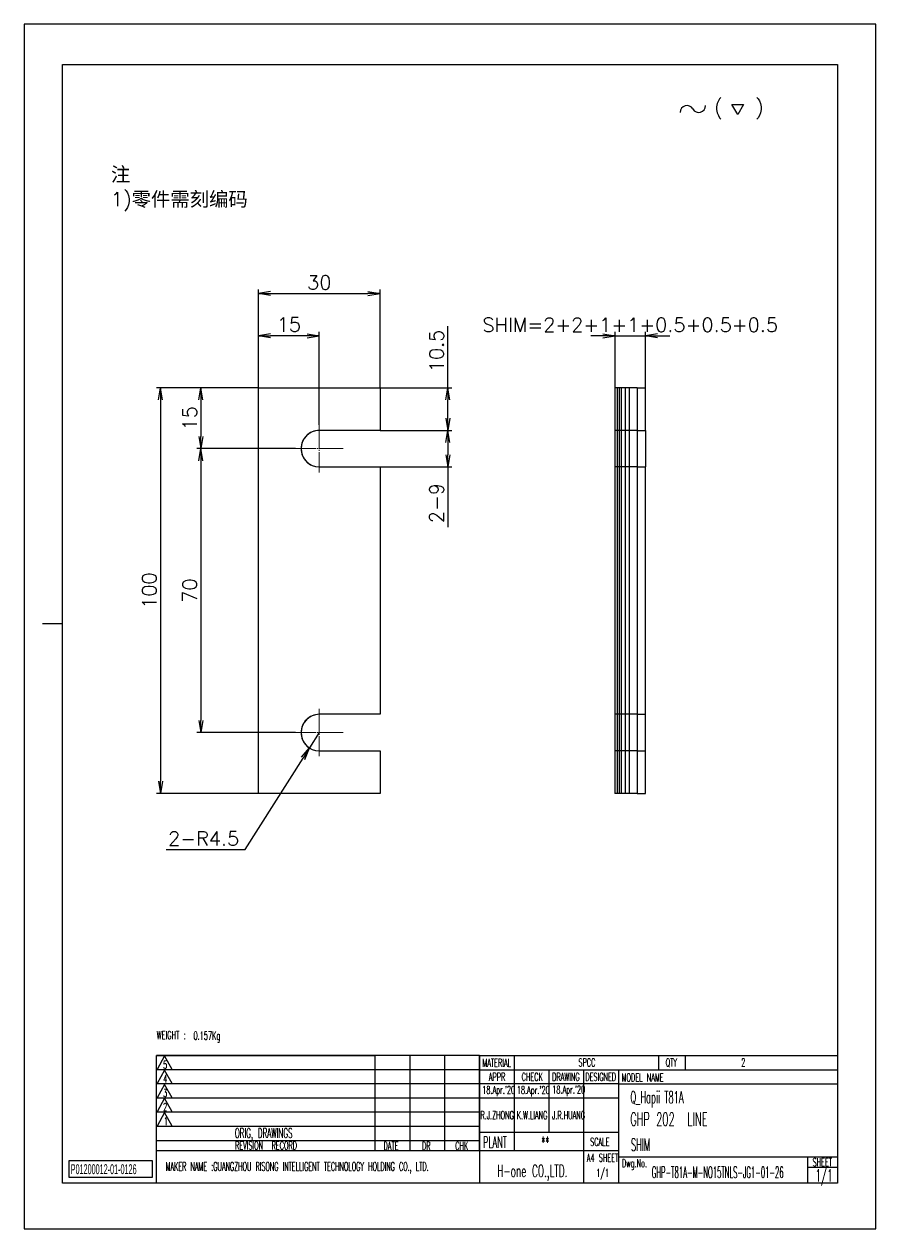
# Model space of a CAD drawing. Header units: millimetres. Extents: x -10155 to 20189, y -25550 to -22580.
# Drawn here: x 16870.3 to 17080.3, y -25547.7 to -25250.7 of the extents above; entities that cross this region are included whole.
import ezdxf
from ezdxf.enums import TextEntityAlignment as Align

# ---------------------------------------------------------------- set-up
doc = ezdxf.new("R2010")
doc.units = ezdxf.units.MM
for name, pattern in [('CENTER-HOKUTO', [23, 20, -1, 1, -1]), ('DASHED', [15, 12, -3]), ('HIDDEN-HOKUTO', [3.8, 2.5, -1.3])]:
    doc.linetypes.add(name, pattern=pattern)
for name, color, linetype, lineweight in [('AM_7', 2, 'CENTER-HOKUTO', 30), ('AM_HID', 1, 'HIDDEN-HOKUTO', 25), ('AM_VIS', 7, 'Continuous', 30)]:
    doc.layers.add(name, color=color, linetype=linetype, lineweight=lineweight)
doc.layers.add('title_frame', color=7, linetype='Continuous')
doc.layers.add('word_dim', color=253, linetype='Continuous')
doc.styles.add('MX_NOTE_STANDARD', font='txt.shx', dxfattribs={"bigfont": 'bigfont.shx'})
doc.styles.get("Standard").update_dxf_attribs({"font": 'romans.shx', "bigfont": 'bigfont.shx'})
doc.dimstyles.new('HKT 1-1', dxfattribs={"dimtxt": 3.5, "dimasz": 3, "dimexe": 1, "dimexo": 0, "dimgap": 1, "dimtad": 3, "dimdsep": 46, "dimtxsty": 'Standard', "dimblk1": 'OPEN', "dimblk2": 'OPEN', "dimsah": 1, "dimcen": 0, "dimclrd": 256, "dimclre": 256, "dimclrt": 3, "dimazin": 2, "dimtfac": 1, "dimtmove": 0, "dimatfit": 3, "dimldrblk": 'OPEN', "dimfxl": 0, "dimtolj": 1, "dimlwd": 25, "dimlwe": 25, "dimarcsym": 0})
doc.dimstyles.new('HKT 1-1$4', dxfattribs={"dimtxt": 3.5, "dimasz": 3, "dimexe": 1, "dimexo": 0, "dimgap": 1, "dimtad": 3, "dimtoh": 1, "dimdsep": 46, "dimtxsty": 'Standard', "dimblk1": 'OPEN', "dimblk2": 'OPEN', "dimsah": 1, "dimcen": 0, "dimclrd": 256, "dimclre": 256, "dimclrt": 3, "dimazin": 2, "dimtfac": 1, "dimtmove": 0, "dimatfit": 3, "dimldrblk": 'OPEN', "dimfxl": 0, "dimtolj": 1, "dimlwd": 25, "dimlwe": 25, "dimarcsym": 0})

# ---------------------------------------------------------------- blocks, each defined once
blk = doc.blocks.new('_Open')
at = {"color": 0, "lineweight": -2}
for p, q in [((-1, 0.167), (0, 0)), ((-1, -0.167), (0, 0)), ((0, 0), (-1, 0))]:
    blk.add_line(p, q, dxfattribs=at)
blk = doc.blocks.new('*D535')
at = {"layer": 'DEFPOINTS', "color": 0, "ltscale": 2}
for p in [(16958.13, -25350.83), (16958.13, -25359.83), (16974.79, -25359.83)]:
    blk.add_point(p, dxfattribs=at)
at = {"layer": 'word_dim', "lineweight": 25, "ltscale": 2}
for p, q in [((16958.13, -25350.83), (16975.79, -25350.83)), ((16974.79, -25353.83), (16974.79, -25356.83)), ((16958.13, -25359.83), (16975.79, -25359.83)), ((16974.79, -25359.83), (16974.79, -25374.66))]:
    blk.add_line(p, q, dxfattribs=at)
at = {"layer": 'word_dim', "lineweight": 25, "ltscale": 2, "xscale": 3, "yscale": 3, "zscale": 3}
for p, rotation in [((16974.79, -25350.83), 90), ((16974.79, -25359.83), 270)]:
    blk.add_blockref('_Open', p, dxfattribs=dict(at, rotation=rotation))
at = {"layer": 'word_dim', "color": 3, "ltscale": 2, "insert": (16972.04, -25368.75), "char_height": 3.5, "attachment_point": 5, "rotation": 90}
blk.add_mtext('\\A1;{\\Fromans,bigfont|c134;2-}9', dxfattribs=at)
blk = doc.blocks.new('*D536')
at = {"layer": 'DEFPOINTS', "color": 0, "ltscale": 2}
for p in [(16958.13, -25340.33), (16974.79, -25340.33), (16958.13, -25350.83)]:
    blk.add_point(p, dxfattribs=at)
at = {"layer": 'word_dim', "lineweight": 25, "ltscale": 2}
for p, q in [((16974.79, -25340.33), (16974.79, -25325.16)), ((16958.13, -25340.33), (16975.79, -25340.33)), ((16974.79, -25347.83), (16974.79, -25343.33)), ((16958.13, -25350.83), (16975.79, -25350.83))]:
    blk.add_line(p, q, dxfattribs=at)
at = {"layer": 'word_dim', "lineweight": 25, "ltscale": 2, "xscale": 3, "yscale": 3, "zscale": 3}
for p, rotation in [((16974.79, -25340.33), 90), ((16974.79, -25350.83), 270)]:
    blk.add_blockref('_Open', p, dxfattribs=dict(at, rotation=rotation))
at = {"layer": 'word_dim', "color": 3, "ltscale": 2, "insert": (16972.04, -25331.25), "char_height": 3.5, "attachment_point": 5, "rotation": 90}
blk.add_mtext('\\A1;10.5', dxfattribs=at)
blk = doc.blocks.new('*D537')
at = {"layer": 'DEFPOINTS', "color": 0, "ltscale": 2}
for p in [(16928.13, -25327.5), (16928.13, -25340.33), (16943.13, -25349.48)]:
    blk.add_point(p, dxfattribs=at)
at = {"layer": 'word_dim', "lineweight": 25, "ltscale": 2}
for p, q in [((16928.13, -25340.33), (16928.13, -25326.5)), ((16940.13, -25327.5), (16931.13, -25327.5)), ((16943.13, -25349.48), (16943.13, -25326.5))]:
    blk.add_line(p, q, dxfattribs=at)
at = {"layer": 'word_dim', "lineweight": 25, "ltscale": 2, "xscale": 3, "yscale": 3, "zscale": 3, "rotation": 180}
blk.add_blockref('_Open', (16928.13, -25327.5), dxfattribs=at)
at = {"layer": 'word_dim', "lineweight": 25, "ltscale": 2, "xscale": 3, "yscale": 3, "zscale": 3}
blk.add_blockref('_Open', (16943.13, -25327.5), dxfattribs=at)
at = {"layer": 'word_dim', "color": 3, "ltscale": 2, "insert": (16935.63, -25324.75), "char_height": 3.5, "attachment_point": 5}
blk.add_mtext('\\A1;15', dxfattribs=at)
blk = doc.blocks.new('*D538')
at = {"layer": 'DEFPOINTS', "color": 0, "ltscale": 2}
for p in [(16958.13, -25317.12), (16928.13, -25340.33), (16958.13, -25340.33)]:
    blk.add_point(p, dxfattribs=at)
at = {"layer": 'word_dim', "lineweight": 25, "ltscale": 2}
for p, q in [((16928.13, -25340.33), (16928.13, -25316.12)), ((16958.13, -25340.33), (16958.13, -25316.12)), ((16931.13, -25317.12), (16955.13, -25317.12))]:
    blk.add_line(p, q, dxfattribs=at)
at = {"layer": 'word_dim', "lineweight": 25, "ltscale": 2, "xscale": 3, "yscale": 3, "zscale": 3, "rotation": 180}
blk.add_blockref('_Open', (16928.13, -25317.12), dxfattribs=at)
at = {"layer": 'word_dim', "lineweight": 25, "ltscale": 2, "xscale": 3, "yscale": 3, "zscale": 3}
blk.add_blockref('_Open', (16958.13, -25317.12), dxfattribs=at)
at = {"layer": 'word_dim', "color": 3, "ltscale": 2, "insert": (16943.13, -25314.37), "char_height": 3.5, "attachment_point": 5}
blk.add_mtext('\\A1;30', dxfattribs=at)
blk = doc.blocks.new('*D539')
at = {"layer": 'DEFPOINTS', "color": 0, "ltscale": 2}
for p in [(16928.13, -25340.33), (16913.94, -25355.33), (16937.28, -25355.33)]:
    blk.add_point(p, dxfattribs=at)
at = {"layer": 'word_dim', "lineweight": 25, "ltscale": 2}
for p, q in [((16928.13, -25340.33), (16912.94, -25340.33)), ((16913.94, -25343.33), (16913.94, -25352.33)), ((16937.28, -25355.33), (16912.94, -25355.33))]:
    blk.add_line(p, q, dxfattribs=at)
at = {"layer": 'word_dim', "lineweight": 25, "ltscale": 2, "xscale": 3, "yscale": 3, "zscale": 3}
for p, rotation in [((16913.94, -25340.33), 90), ((16913.94, -25355.33), 270)]:
    blk.add_blockref('_Open', p, dxfattribs=dict(at, rotation=rotation))
at = {"layer": 'word_dim', "color": 3, "ltscale": 2, "insert": (16911.19, -25347.83), "char_height": 3.5, "attachment_point": 5, "rotation": 90}
blk.add_mtext('\\A1;15', dxfattribs=at)
blk = doc.blocks.new('*D540')
at = {"layer": 'DEFPOINTS', "color": 0, "ltscale": 2}
for p in [(16937.28, -25355.33), (16913.94, -25425.33), (16937.28, -25425.33)]:
    blk.add_point(p, dxfattribs=at)
at = {"layer": 'word_dim', "lineweight": 25, "ltscale": 2}
for p, q in [((16937.28, -25355.33), (16912.94, -25355.33)), ((16913.94, -25358.33), (16913.94, -25422.33)), ((16937.28, -25425.33), (16912.94, -25425.33))]:
    blk.add_line(p, q, dxfattribs=at)
at = {"layer": 'word_dim', "lineweight": 25, "ltscale": 2, "xscale": 3, "yscale": 3, "zscale": 3}
for p, rotation in [((16913.94, -25355.33), 90), ((16913.94, -25425.33), 270)]:
    blk.add_blockref('_Open', p, dxfattribs=dict(at, rotation=rotation))
at = {"layer": 'word_dim', "color": 3, "ltscale": 2, "insert": (16911.19, -25390.33), "char_height": 3.5, "attachment_point": 5, "rotation": 90}
blk.add_mtext('\\A1;70', dxfattribs=at)
blk = doc.blocks.new('*D541')
at = {"layer": 'DEFPOINTS', "color": 0, "ltscale": 2}
for p in [(16928.13, -25340.33), (16903.96, -25440.33), (16928.13, -25440.33)]:
    blk.add_point(p, dxfattribs=at)
at = {"layer": 'word_dim', "lineweight": 25, "ltscale": 2}
for p, q in [((16928.13, -25340.33), (16902.96, -25340.33)), ((16903.96, -25343.33), (16903.96, -25437.33)), ((16928.13, -25440.33), (16902.96, -25440.33))]:
    blk.add_line(p, q, dxfattribs=at)
at = {"layer": 'word_dim', "lineweight": 25, "ltscale": 2, "xscale": 3, "yscale": 3, "zscale": 3}
for p, rotation in [((16903.96, -25340.33), 90), ((16903.96, -25440.33), 270)]:
    blk.add_blockref('_Open', p, dxfattribs=dict(at, rotation=rotation))
at = {"layer": 'word_dim', "color": 3, "ltscale": 2, "insert": (16901.21, -25390.33), "char_height": 3.5, "attachment_point": 5, "rotation": 90}
blk.add_mtext('\\A1;100', dxfattribs=at)
blk = doc.blocks.new('*D542')
at = {"layer": 'DEFPOINTS', "color": 0, "ltscale": 2}
for p in [(16943.13, -25425.33), (16940.73, -25429.13)]:
    blk.add_point(p, dxfattribs=at)
at = {"layer": 'word_dim', "lineweight": 25, "ltscale": 2}
for p, q in [((16943.13, -25425.33), (16940.73, -25429.13)), ((16924.87, -25454.19), (16939.12, -25431.67)), ((16905.37, -25454.19), (16924.87, -25454.19))]:
    blk.add_line(p, q, dxfattribs=at)
at = {"layer": 'word_dim', "lineweight": 25, "ltscale": 2, "xscale": 3, "yscale": 3, "zscale": 3, "rotation": 57.67929758869163}
blk.add_blockref('_Open', (16940.73, -25429.13), dxfattribs=at)
at = {"layer": 'word_dim', "color": 3, "ltscale": 2, "insert": (16914.62, -25451.44), "char_height": 3.5, "attachment_point": 5}
blk.add_mtext('\\A1;{\\Fromans,bigfont|c134;2-}R4.5', dxfattribs=at)
blk = doc.blocks.new('*D543')
at = {"layer": 'DEFPOINTS', "color": 0, "ltscale": 2}
for p in [(17023.53, -25327.55), (17016.03, -25340.33), (17023.53, -25340.33)]:
    blk.add_point(p, dxfattribs=at)
at = {"layer": 'word_dim', "lineweight": 25, "ltscale": 2}
for p, q in [((17013.03, -25327.55), (17010.03, -25327.55)), ((17016.03, -25340.33), (17016.03, -25326.55)), ((17016.03, -25327.55), (17023.53, -25327.55)), ((17023.53, -25340.33), (17023.53, -25326.55)), ((17026.53, -25327.55), (17029.53, -25327.55))]:
    blk.add_line(p, q, dxfattribs=at)
at = {"layer": 'word_dim', "lineweight": 25, "ltscale": 2, "xscale": 3, "yscale": 3, "zscale": 3}
blk.add_blockref('_Open', (17016.03, -25327.55), dxfattribs=at)
at = {"layer": 'word_dim', "lineweight": 25, "ltscale": 2, "xscale": 3, "yscale": 3, "zscale": 3, "rotation": 180}
blk.add_blockref('_Open', (17023.53, -25327.55), dxfattribs=at)
at = {"layer": 'word_dim', "color": 3, "ltscale": 2, "insert": (17019.78, -25324.8), "char_height": 3.5, "attachment_point": 5}
blk.add_mtext('\\A1;SHIM=2+2+1+1+0.5+0.5+0.5', dxfattribs=at)
blk = doc.blocks.new('shiage0')
at = {"layer": 'word_dim', "color": 3, "linetype": 'Continuous'}
for centre, start, end in [((1.69, 0), 30, 180), ((4.61, 1.69), 210, 0)]:
    blk.add_arc(centre, 1.69, start, end, dxfattribs=at)
blk = doc.blocks.new('12')
at = {"layer": 'title_frame', "color": 3, "linetype": 'Continuous'}
blk.add_lwpolyline([(20.46, 3.03), (19.01, 5.53), (21.9, 5.53)], close=True, dxfattribs=at)
blk.add_blockref('shiage0', (6.23, 3.56), dxfattribs=at)
blk.add_text('(   )', height=3.5, dxfattribs=at).set_placement((14.64, 3.08))

msp = doc.modelspace()

# ---------------------------------------------------------------- linework, layer by layer
at = {"linetype": 'Continuous'}
msp.add_line((17016.95, -25511.929), (17070.85, -25511.929), dxfattribs=at)
at = {"layer": 'AM_7', "lineweight": 13, "ltscale": 0.2925}
for p, q in [((16943.134, -25349.48), (16943.134, -25361.18)), ((16948.984, -25355.33), (16937.284, -25355.33)), ((16943.134, -25419.48), (16943.134, -25431.18)), ((16948.984, -25425.33), (16937.284, -25425.33))]:
    msp.add_line(p, q, dxfattribs=at)
at = {"layer": 'AM_HID', "color": 1, "linetype": 'DASHED'}
for p, q in [((16928.134, -25340.33), (16958.134, -25340.33)), ((16958.134, -25359.83), (16958.134, -25420.83))]:
    msp.add_line(p, q, dxfattribs=at)
at = {"layer": 'AM_HID', "color": 1, "linetype": 'DASHED', "ltscale": 0.2625}
for p, q in [((16958.134, -25340.33), (16958.134, -25350.83)), ((16958.134, -25429.83), (16958.134, -25440.33))]:
    msp.add_line(p, q, dxfattribs=at)
at = {"layer": 'AM_HID', "color": 1, "linetype": 'DASHED', "ltscale": 0.375}
msp.add_line((16943.134, -25429.83), (16958.134, -25429.83), dxfattribs=at)
at = {"layer": 'AM_HID', "color": 1, "linetype": 'DASHED'}
for centre, start, end in [((16943.134, -25355.33), 90, 270), ((16943.134, -25355.33), 90.00003, 269.99997), ((16943.134, -25355.33), 90.00003, 269.99997), ((16943.134, -25355.33), 90.00003, 269.99997), ((16943.134, -25355.33), 90.00003, 269.99997), ((16943.134, -25355.33), 90.00003, 269.99997), ((16943.134, -25425.33), 90, 270), ((16943.134, -25425.33), 90.00003, 269.99997), ((16943.134, -25425.33), 90.00003, 269.99997), ((16943.134, -25425.33), 90.00003, 269.99997), ((16943.134, -25425.33), 90.00003, 269.99997), ((16943.134, -25425.33), 90.00003, 269.99997)]:
    msp.add_arc(centre, 4.5, start, end, dxfattribs=at)
at = {"layer": 'AM_VIS'}
for p, q in [((16928.134, -25440.33), (16928.134, -25340.33)), ((16928.134, -25440.33), (16928.134, -25340.33)), ((16928.134, -25340.33), (16958.134, -25340.33)), ((16958.134, -25359.83), (16958.134, -25420.83)), ((17016.026, -25359.83), (17016.026, -25420.83)), ((17016.526, -25359.83), (17016.526, -25420.83)), ((17016.526, -25359.83), (17016.526, -25420.83)), ((17017.026, -25359.83), (17017.026, -25420.83)), ((17017.026, -25359.83), (17017.026, -25420.83)), ((17017.526, -25359.83), (17017.526, -25420.83)), ((17017.526, -25359.83), (17017.526, -25420.83)), ((17018.526, -25359.83), (17018.526, -25420.83)), ((17018.526, -25359.83), (17018.526, -25420.83)), ((17019.526, -25359.83), (17019.526, -25420.83)), ((17019.526, -25359.83), (17019.526, -25420.83)), ((17021.526, -25359.83), (17021.526, -25420.83)), ((17021.526, -25359.83), (17021.526, -25420.83)), ((17023.526, -25420.83), (17023.526, -25359.83)), ((16958.134, -25440.33), (16928.134, -25440.33)), ((16958.134, -25440.33), (16928.134, -25440.33))]:
    msp.add_line(p, q, dxfattribs=at)
at = {"layer": 'AM_VIS', "ltscale": 0.2625}
for p, q in [((16958.134, -25340.33), (16958.134, -25350.83)), ((17016.026, -25340.33), (17016.026, -25350.83)), ((17016.526, -25340.33), (17016.526, -25350.83)), ((17016.526, -25340.33), (17016.526, -25350.83)), ((17017.026, -25340.33), (17017.026, -25350.83)), ((17017.026, -25340.33), (17017.026, -25350.83)), ((17017.526, -25340.33), (17017.526, -25350.83)), ((17017.526, -25340.33), (17017.526, -25350.83)), ((17018.526, -25340.33), (17018.526, -25350.83)), ((17018.526, -25340.33), (17018.526, -25350.83)), ((17019.526, -25340.33), (17019.526, -25350.83)), ((17019.526, -25340.33), (17019.526, -25350.83)), ((17021.526, -25340.33), (17021.526, -25350.83)), ((17021.526, -25340.33), (17021.526, -25350.83)), ((17023.526, -25350.83), (17023.526, -25340.33)), ((16958.134, -25429.83), (16958.134, -25440.33)), ((17016.026, -25429.83), (17016.026, -25440.33)), ((17016.526, -25429.83), (17016.526, -25440.33)), ((17016.526, -25429.83), (17016.526, -25440.33)), ((17017.026, -25429.83), (17017.026, -25440.33)), ((17017.026, -25429.83), (17017.026, -25440.33)), ((17017.526, -25429.83), (17017.526, -25440.33)), ((17017.526, -25429.83), (17017.526, -25440.33)), ((17018.526, -25429.83), (17018.526, -25440.33)), ((17018.526, -25429.83), (17018.526, -25440.33)), ((17019.526, -25429.83), (17019.526, -25440.33)), ((17019.526, -25429.83), (17019.526, -25440.33)), ((17021.526, -25429.83), (17021.526, -25440.33)), ((17021.526, -25429.83), (17021.526, -25440.33)), ((17023.526, -25440.33), (17023.526, -25429.83))]:
    msp.add_line(p, q, dxfattribs=at)
at = {"layer": 'AM_VIS', "ltscale": 0.0125}
for p, q in [((17016.526, -25340.33), (17016.026, -25340.33)), ((17017.026, -25340.33), (17016.526, -25340.33)), ((17017.526, -25340.33), (17017.026, -25340.33)), ((17016.526, -25350.83), (17016.026, -25350.83)), ((17017.026, -25350.83), (17016.526, -25350.83)), ((17017.526, -25350.83), (17017.026, -25350.83)), ((17016.526, -25359.83), (17016.026, -25359.83)), ((17017.026, -25359.83), (17016.526, -25359.83)), ((17017.526, -25359.83), (17017.026, -25359.83)), ((17016.526, -25420.83), (17016.026, -25420.83)), ((17017.026, -25420.83), (17016.526, -25420.83)), ((17017.526, -25420.83), (17017.026, -25420.83)), ((17016.526, -25429.83), (17016.026, -25429.83)), ((17017.026, -25429.83), (17016.526, -25429.83)), ((17017.526, -25429.83), (17017.026, -25429.83)), ((17016.526, -25440.33), (17016.026, -25440.33)), ((17017.026, -25440.33), (17016.526, -25440.33)), ((17017.526, -25440.33), (17017.026, -25440.33))]:
    msp.add_line(p, q, dxfattribs=at)
at = {"layer": 'AM_VIS', "ltscale": 0.025}
for p, q in [((17018.526, -25340.33), (17017.526, -25340.33)), ((17019.526, -25340.33), (17018.526, -25340.33)), ((17018.526, -25350.83), (17017.526, -25350.83)), ((17019.526, -25350.83), (17018.526, -25350.83)), ((17018.526, -25359.83), (17017.526, -25359.83)), ((17019.526, -25359.83), (17018.526, -25359.83)), ((17018.526, -25420.83), (17017.526, -25420.83)), ((17019.526, -25420.83), (17018.526, -25420.83)), ((17018.526, -25429.83), (17017.526, -25429.83)), ((17019.526, -25429.83), (17018.526, -25429.83)), ((17018.526, -25440.33), (17017.526, -25440.33)), ((17019.526, -25440.33), (17018.526, -25440.33))]:
    msp.add_line(p, q, dxfattribs=at)
at = {"layer": 'AM_VIS', "ltscale": 0.05}
for p, q in [((17021.526, -25340.33), (17019.526, -25340.33)), ((17021.526, -25340.33), (17023.526, -25340.33)), ((17021.526, -25350.83), (17019.526, -25350.83)), ((17021.526, -25350.83), (17023.526, -25350.83)), ((17021.526, -25359.83), (17019.526, -25359.83)), ((17021.526, -25359.83), (17023.526, -25359.83)), ((17021.526, -25420.83), (17019.526, -25420.83)), ((17021.526, -25420.83), (17023.526, -25420.83)), ((17021.526, -25429.83), (17019.526, -25429.83)), ((17021.526, -25429.83), (17023.526, -25429.83)), ((17021.526, -25440.33), (17019.526, -25440.33)), ((17021.526, -25440.33), (17023.526, -25440.33))]:
    msp.add_line(p, q, dxfattribs=at)
at = {"layer": 'AM_VIS', "ltscale": 0.375}
for p, q in [((16958.134, -25350.83), (16943.134, -25350.83)), ((16958.134, -25350.83), (16943.134, -25350.83)), ((16943.134, -25359.83), (16958.134, -25359.83)), ((16943.134, -25359.83), (16958.134, -25359.83)), ((16958.134, -25420.83), (16943.134, -25420.83)), ((16958.134, -25420.83), (16943.134, -25420.83)), ((16943.134, -25429.83), (16958.134, -25429.83))]:
    msp.add_line(p, q, dxfattribs=at)
at = {"layer": 'AM_VIS', "ltscale": 0.225}
for p, q in [((17016.026, -25350.83), (17016.026, -25359.83)), ((17016.526, -25350.83), (17016.526, -25359.83)), ((17016.526, -25350.83), (17016.526, -25359.83)), ((17017.026, -25350.83), (17017.026, -25359.83)), ((17017.026, -25350.83), (17017.026, -25359.83)), ((17017.526, -25350.83), (17017.526, -25359.83)), ((17017.526, -25350.83), (17017.526, -25359.83)), ((17018.526, -25350.83), (17018.526, -25359.83)), ((17018.526, -25350.83), (17018.526, -25359.83)), ((17019.526, -25350.83), (17019.526, -25359.83)), ((17019.526, -25350.83), (17019.526, -25359.83)), ((17021.526, -25350.83), (17021.526, -25359.83)), ((17021.526, -25350.83), (17021.526, -25359.83)), ((17023.526, -25350.83), (17023.526, -25359.83)), ((17016.026, -25420.83), (17016.026, -25429.83)), ((17016.526, -25420.83), (17016.526, -25429.83)), ((17016.526, -25420.83), (17016.526, -25429.83)), ((17017.026, -25420.83), (17017.026, -25429.83)), ((17017.026, -25420.83), (17017.026, -25429.83)), ((17017.526, -25420.83), (17017.526, -25429.83)), ((17017.526, -25420.83), (17017.526, -25429.83)), ((17018.526, -25420.83), (17018.526, -25429.83)), ((17018.526, -25420.83), (17018.526, -25429.83)), ((17019.526, -25420.83), (17019.526, -25429.83)), ((17019.526, -25420.83), (17019.526, -25429.83)), ((17021.526, -25420.83), (17021.526, -25429.83)), ((17021.526, -25420.83), (17021.526, -25429.83)), ((17023.526, -25429.83), (17023.526, -25420.83))]:
    msp.add_line(p, q, dxfattribs=at)
at = {"layer": 'AM_VIS'}
for centre in [(16943.134, -25355.33), (16943.134, -25425.33)]:
    msp.add_arc(centre, 4.5, 90.00003, 269.99997, dxfattribs=at)
at = {"layer": 'title_frame'}
for p, q in [((16879.85, -25260.679), (17070.85, -25260.679)), ((16879.85, -25536.429), (16879.85, -25260.679)), ((16884.85, -25260.679), (17070.85, -25260.679)), ((17070.85, -25260.679), (17070.85, -25536.429)), ((16879.85, -25398.554), (16874.85, -25398.554)), ((16903.025, -25536.429), (16903.025, -25504.929)), ((16903.025, -25504.929), (16956.925, -25504.929)), ((16982.65, -25504.929), (16903.025, -25504.929)), ((16905.005, -25505.053), (16903.125, -25508.375)), ((16906.885, -25508.375), (16905.005, -25505.053)), ((16956.925, -25528.429), (16956.925, -25504.929)), ((16965.5, -25528.429), (16965.5, -25504.929)), ((16965.5, -25528.429), (16965.5, -25504.929)), ((16974.075, -25528.429), (16974.075, -25504.929)), ((16974.075, -25528.429), (16974.075, -25504.929)), ((16982.65, -25504.929), (16982.65, -25508.429)), ((16982.65, -25528.429), (16982.65, -25504.929)), ((16982.65, -25504.929), (16982.65, -25536.429)), ((16982.65, -25504.929), (16982.65, -25536.429)), ((16982.65, -25504.929), (17070.85, -25504.929)), ((16991.225, -25528.429), (16991.225, -25504.929)), ((17026.75, -25504.929), (17026.75, -25508.429)), ((17033.323, -25504.929), (17033.323, -25508.429)), ((16956.925, -25508.429), (16903.025, -25508.429)), ((16982.65, -25508.429), (16903.025, -25508.429)), ((16903.125, -25508.375), (16906.885, -25508.375)), ((16905.005, -25508.53), (16903.125, -25511.852)), ((16906.885, -25511.852), (16905.005, -25508.53)), ((16982.65, -25508.429), (17070.85, -25508.429)), ((16999.8, -25523.833), (16999.8, -25508.429)), ((17008.375, -25536.429), (17008.375, -25508.429)), ((17016.95, -25536.429), (17016.95, -25508.429)), ((16956.925, -25511.929), (16903.025, -25511.929)), ((16982.65, -25511.929), (16903.025, -25511.929)), ((16903.125, -25511.852), (16906.885, -25511.852)), ((16905.005, -25512.06), (16903.125, -25515.382)), ((16906.885, -25515.382), (16905.005, -25512.06)), ((17016.95, -25511.929), (16982.65, -25511.929)), ((16956.925, -25515.429), (16903.025, -25515.429)), ((16982.65, -25515.429), (16903.025, -25515.429)), ((16903.125, -25515.382), (16906.885, -25515.382)), ((16905.005, -25515.473), (16903.125, -25518.795)), ((16906.885, -25518.795), (16905.005, -25515.473)), ((17016.95, -25515.429), (16982.65, -25515.429)), ((16956.925, -25518.929), (16903.025, -25518.929)), ((16982.65, -25518.929), (16903.025, -25518.929)), ((16903.125, -25518.795), (16906.885, -25518.795)), ((16905.005, -25519.002), (16903.125, -25522.325)), ((16906.885, -25522.325), (16905.005, -25519.002)), ((16956.925, -25522.429), (16903.025, -25522.429)), ((16982.65, -25522.429), (16903.025, -25522.429)), ((16903.125, -25522.325), (16906.885, -25522.325)), ((16982.65, -25523.833), (17016.95, -25523.833)), ((16956.925, -25525.929), (16903.025, -25525.929)), ((16982.65, -25525.929), (16903.025, -25525.929)), ((16982.65, -25528.429), (16903.025, -25528.429)), ((17016.95, -25528.429), (16982.65, -25528.429)), ((17016.95, -25529.929), (17070.85, -25529.929)), ((17063.5, -25529.929), (17063.5, -25536.429)), ((16881.435, -25530.776), (16901.963, -25530.776)), ((16881.435, -25534.976), (16881.435, -25530.776)), ((16901.963, -25530.776), (16901.963, -25534.976)), ((17063.5, -25532.429), (17070.85, -25532.429)), ((16901.963, -25534.976), (16881.435, -25534.976)), ((17070.85, -25536.429), (16879.85, -25536.429)), ((17070.85, -25536.429), (17016.95, -25536.429))]:
    msp.add_line(p, q, dxfattribs=at)
at = {"layer": 'title_frame', "color": 4}
msp.add_lwpolyline([(16870.35, -25547.679), (17080.35, -25547.679), (17080.35, -25250.679), (16870.35, -25250.679)], close=True, dxfattribs=at)

# ---------------------------------------------------------------- block references
at = {"linetype": 'Continuous', "ltscale": 2}
msp.add_blockref('12', (17025.823, -25275.998), dxfattribs=at)

# ---------------------------------------------------------------- texts
at = {"ltscale": 2, "char_height": 3.5, "attachment_point": 1}
for s, insert, width in [('{\\fSimSun|b0|i0|c134|p2;\\C3;注}', (16891.756, -25285.956), 10.36469), ('{\\Fromans,bigfont|c134;\\C3;1)\\fSimSun|b0|i0|c134|p2;零件需刻编码}', (16891.756, -25292.087), 96.90613)]:
    msp.add_mtext(s, dxfattribs=dict(at, insert=insert, width=width))
at = {"linetype": 'Continuous', "char_height": 3, "width": 50.9, "attachment_point": 4}
for s, insert in [('{\\W0.5;\\C3;Q_Hapii T81A}', (17019.829, -25515.717)), ('{\\Fromans,bigfont|c134;\\W0.5;\\C3;SHIM}', (17019.95, -25526.929))]:
    msp.add_mtext(s, dxfattribs=dict(at, insert=insert))
at = {"layer": 'title_frame', "color": 3, "style": 'MX_NOTE_STANDARD'}
for s, height, width, p in [('WEIGHT : ', 2, 0.5341, (16903.049, -25500.903)), ('0.157Kg', 2, 0.5341, (16912.114, -25501.036)), ('5', 1.918, 0.5341, (16904.61, -25508.149)), ('MATERIAL', 1.9728, 0.5341, (16983.322, -25507.717)), ('SPCC', 1.9728, 0.5341, (17007.023, -25507.631)), ('QTY', 1.9728, 0.5341, (17028.523, -25507.631)), ('2', 1.973, 0.5341, (17047.151, -25507.631)), ('APPR', 1.9728, 0.5341, (16984.918, -25511.188)), ('CHECK', 1.9728, 0.5341, (16993.014, -25511.188)), ('DRAWING', 1.9728, 0.5341, (17000.533, -25511.188)), ('DESIGNED', 1.9728, 0.5341, (17008.725, -25511.188)), ('4', 1.918, 0.5341, (16904.61, -25511.627)), ('MODEL NAME', 1.9728, 0.5341, (17017.653, -25511.338)), ('3', 1.918, 0.5341, (16904.61, -25515.156)), ("18.Apr.'20", 1.9, 0.5341, (16983.297, -25514.354)), ("18.Apr.'20", 1.9, 0.5341, (16991.825, -25514.397)), ("18.Apr.'20", 1.9, 0.5341, (17000.558, -25514.288)), ('2', 1.918, 0.5341, (16904.61, -25518.569)), ('1', 1.918, 0.5341, (16904.806, -25522.099)), ('GHP 202  LINE', 3.3, 0.5341, (17019.791, -25522.286)), ('ORIG, DRAWINGS', 2.4112, 0.5341, (16922.299, -25525.268)), ('REVISION  RECORD', 1.9728, 0.5341, (16922.349, -25528.106)), ('DATE', 1.9728, 0.5341, (16958.962, -25528.187)), ('DR', 1.9728, 0.5341, (16968.456, -25528.198)), ('CHK', 1.9728, 0.5341, (16976.633, -25528.164)), ('PLANT', 2.74, 0.5341, (16983.486, -25527.66)), ('**', 2.74, 0.5341, (16997.843, -25527.66)), ('SCALE', 1.9728, 0.5341, (17009.901, -25527.211)), ('A4 SHEET', 1.9728, 0.5341, (17009.08, -25531.106)), ('MAKER NAME :GUANGZHOU RISONG INTELLIGENT TECHNOLOGY HOLDING CO., LTD.', 2.16, 0.5341, (16905.249, -25533.363)), ('H-one CO.,LTD.', 3, 0.5341, (16987.006, -25534.88)), ('1/1', 1.9728, 0.5341, (17011.431, -25534.86)), ('Dwg.No.', 1.9728, 0.5341, (17017.739, -25532.452)), ('GHP-T81A-M-NO15TNLS-JG1-01-26', 2.8, 0.441, (17025.096, -25535.123)), ('SHEET', 1.9728, 0.5341, (17064.74, -25532.218)), ('1/1', 3, 0.5341, (17065.457, -25535.954))]:
    msp.add_text(s, height=height, dxfattribs=dict(at, width=width)).set_placement(p)
at = {"layer": 'title_frame', "color": 3, "style": 'MX_NOTE_STANDARD', "width": 0.5341}
for s, p in [('R.J.ZHONG', (16986.982, -25521.223)), ('K.W.LIANG', (16995.577, -25521.244)), (' J.R.HUANG', (17004.056, -25521.241))]:
    msp.add_text(s, height=1.9728, dxfattribs=at).set_placement(p, align=Align.BOTTOM_CENTER)
at = {"layer": 'title_frame', "color": 3, "insert": (16881.849, -25531.732), "char_height": 2.45, "width": 4.1107, "attachment_point": 1, "style": 'MX_NOTE_STANDARD'}
msp.add_mtext('{\\f3 of 9 Barcode|b0|i0|c0|p82;\\W0.5;P01200012-01\\f3 of 9 Barcode|b0|i0|c134|p82;-0126}', dxfattribs=at)

# ---------------------------------------------------------------- dimensions: what is measured, and where the dimension line sits
at = {"layer": 'word_dim', "ltscale": 2}
for base, p1, p2, picture, middle in [((16958.134, -25317.119), (16928.134, -25340.33), (16958.134, -25340.33), '*D538', (16943.134, -25314.369)), ((16928.134, -25327.499), (16943.134, -25349.48), (16928.134, -25340.33), '*D537', (16935.634, -25324.749))]:
    dim = msp.add_linear_dim(base=base, p1=p1, p2=p2, dimstyle='HKT 1-1', override={"dimtfac": 0.5}, dxfattribs=at)
    dim.commit()
    dim.dimension.update_dxf_attribs({"geometry": picture, "text_midpoint": middle})
for base, p1, p2, picture, middle in [((16974.787, -25340.33), (16958.134, -25350.83), (16958.134, -25340.33), '*D536', (16972.037, -25331.246)), ((16903.959, -25440.33), (16928.134, -25340.33), (16928.134, -25440.33), '*D541', (16901.209, -25390.33)), ((16913.942, -25355.33), (16928.134, -25340.33), (16937.284, -25355.33), '*D539', (16911.192, -25347.83)), ((16913.942, -25425.33), (16937.284, -25355.33), (16937.284, -25425.33), '*D540', (16911.192, -25390.33))]:
    dim = msp.add_linear_dim(base=base, p1=p1, p2=p2, angle=90, dimstyle='HKT 1-1', override={"dimtfac": 0.5}, dxfattribs=at)
    dim.commit()
    dim.dimension.update_dxf_attribs({"geometry": picture, "text_midpoint": middle})
dim = msp.add_linear_dim(base=(17023.526, -25327.554), p1=(17016.026, -25340.33), p2=(17023.526, -25340.33), text='SHIM=2+2+1+1+0.5+0.5+0.5', dimstyle='HKT 1-1', override={"dimtfac": 0.5}, dxfattribs=at)
dim.commit()
dim.dimension.update_dxf_attribs({"geometry": '*D543', "text_midpoint": (17019.776, -25327.554), "dimtype": 160})
dim = msp.add_linear_dim(base=(16974.787, -25359.83), p1=(16958.134, -25350.83), p2=(16958.134, -25359.83), angle=90, text='{\\Fromans,bigfont|c134;2-}<>', dimstyle='HKT 1-1', override={"dimtfac": 0.5}, dxfattribs=at)
dim.commit()
dim.dimension.update_dxf_attribs({"geometry": '*D535', "text_midpoint": (16972.037, -25368.746)})
dim = msp.add_radius_dim(center=(16943.134, -25425.33), mpoint=(16940.728, -25429.132), text='{\\Fromans,bigfont|c134;2-}<>', dimstyle='HKT 1-1$4', override={"dimtfac": 0.5}, dxfattribs=at)
dim.commit()
dim.dimension.update_dxf_attribs({"geometry": '*D542', "text_midpoint": (16914.623, -25454.192), "dimtype": 164})

doc.saveas('drawing.dxf')
